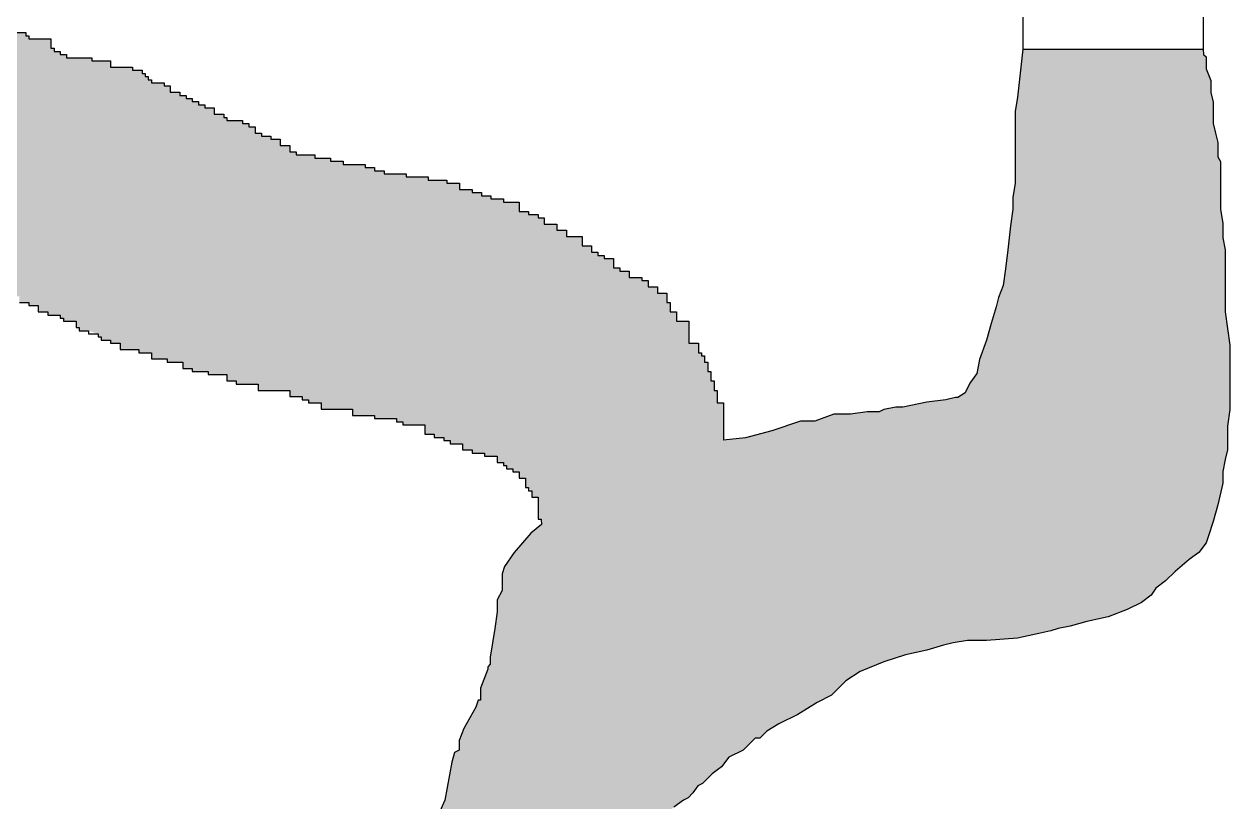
# Model space of a CAD drawing. Header units: millimetres. Extents: x 147955 to 203420, y 211875 to 264111.
# Drawn here: x 172229 to 186032, y 224966 to 233878 of the extents above; entities that cross this region are included whole.
import ezdxf

# ---------------------------------------------------------------- set-up
doc = ezdxf.new("R2010")
doc.units = ezdxf.units.MM
doc.layers.add('HATCH', color=7, linetype='Continuous')

msp = doc.modelspace()

# ---------------------------------------------------------------- hatches: boundary and pattern name
at = {"layer": 'HATCH'}
h = msp.add_hatch(dxfattribs=at)
h.set_pattern_fill('GRAVEL', color=256, scale=70, angle=80)
h.paths.add_polyline_path([(180054.817, 230005.231), (180018.838, 230005.231), (180018.838, 230077.14), (179982.859, 230077.14), (179982.859, 230113.095), (179946.88, 230113.095), (179946.88, 230220.958), (179838.943, 230220.958), (179838.943, 230472.64), (179695.026, 230472.64), (179695.026, 230580.503), (179623.068, 230580.503), (179623.068, 230688.367), (179587.089, 230688.367), (179587.089, 230796.231), (179479.152, 230796.231), (179479.152, 230868.14), (179371.215, 230868.14), (179371.215, 230940.049), (179299.257, 230940.049), (179299.257, 230976.003), (179155.34, 230976.003), (179155.34, 231047.912), (179047.403, 231047.912), (179047.403, 231083.867), (178975.445, 231083.867), (178975.445, 231191.73), (178867.508, 231191.73), (178867.508, 231227.685), (178795.55, 231227.685), (178795.55, 231263.639), (178723.592, 231263.639), (178723.592, 231335.549), (178615.655, 231335.549), (178615.655, 231443.412), (178435.759, 231443.412), (178435.759, 231515.321), (178327.822, 231515.321), (178327.822, 231587.23), (178183.906, 231587.23), (178183.906, 231659.139), (178111.948, 231659.139), (178111.948, 231695.094), (178004.011, 231695.094), (178004.011, 231731.048), (177896.073, 231731.048), (177896.073, 231838.912), (177716.178, 231838.912), (177716.178, 231874.866), (177572.262, 231874.866), (177572.262, 231910.821), (177464.325, 231910.821), (177464.325, 231946.775), (177356.388, 231946.775), (177356.388, 231982.73), (177212.471, 231982.73), (177212.471, 232054.639), (177068.555, 232054.639), (177068.555, 232090.594), (176852.681, 232090.594), (176852.681, 232126.548), (176600.828, 232126.548), (176600.828, 232162.503), (176348.974, 232162.503), (176348.974, 232198.457), (176241.037, 232198.457), (176241.037, 232234.412), (176133.1, 232234.412), (176133.1, 232270.366), (175881.246, 232270.366), (175881.246, 232306.321), (175737.33, 232306.321), (175737.33, 232342.275), (175557.435, 232342.275), (175557.435, 232378.23), (175341.561, 232378.23), (175341.561, 232414.184), (175269.602, 232414.184), (175269.602, 232486.093), (175161.665, 232486.093), (175161.665, 232558.003), (175053.728, 232558.003), (175053.728, 232593.957), (174945.791, 232593.957), (174945.791, 232629.912), (174873.833, 232629.912), (174873.833, 232701.821), (174801.875, 232701.821), (174801.875, 232737.775), (174729.916, 232737.775), (174729.916, 232773.73), (174550.021, 232773.73), (174550.021, 232809.684), (174514.042, 232809.684), (174514.042, 232845.639), (174406.105, 232845.639), (174406.105, 232917.548), (174298.168, 232917.548), (174298.168, 232953.502), (174226.21, 232953.502), (174226.21, 232989.457), (174154.252, 232989.457), (174154.252, 233025.411), (174082.294, 233025.411), (174082.294, 233061.366), (174010.335, 233061.366), (174010.335, 233097.32), (173902.398, 233097.32), (173902.398, 233169.229), (173830.44, 233169.229), (173830.44, 233205.184), (173686.524, 233205.184), (173686.524, 233241.138), (173650.545, 233241.138), (173650.545, 233277.093), (173614.566, 233277.093), (173614.566, 233313.048), (173578.587, 233313.048), (173578.587, 233349.002), (173470.649, 233349.002), (173470.649, 233384.957), (173218.796, 233384.957), (173218.796, 233456.866), (173002.922, 233456.866), (173002.922, 233492.82), (172715.089, 233492.82), (172715.089, 233528.775), (172643.131, 233528.775), (172643.131, 233564.729), (172571.173, 233564.729), (172571.173, 233600.684), (172535.194, 233600.684), (172535.194, 233708.547), (172283.341, 233708.547), (172283.341, 233744.502), (172247.362, 233744.502), (172247.362, 233780.456), (172139.424, 233780.456), (172139.424, 233816.411), (172067.466, 233816.411), (172067.466, 233924.275), (171923.55, 233924.275), (171923.55, 233960.229), (171851.592, 233960.229), (171851.592, 233996.184), (171815.613, 233996.184), (171815.613, 234032.138), (171707.676, 234032.138), (171707.676, 234068.093), (171671.697, 234068.093), (171671.697, 234104.047), (171599.739, 234104.047), (171599.739, 234175.956), (171491.801, 234175.956), (171491.801, 234211.911), (171347.885, 234211.911), (171347.885, 234427.638), (171203.969, 234427.638), (171203.969, 234463.593), (171167.99, 234463.593), (171167.99, 234499.547), (170988.095, 234499.547), (170988.095, 234643.365), (170880.157, 234643.365), (170880.157, 234679.32), (170808.199, 234679.32), (170808.199, 234715.274), (170772.22, 234715.274), (170772.22, 234787.183), (170664.283, 234787.183), (170664.283, 234823.138), (170592.325, 234823.138), (170592.325, 234859.092), (170556.346, 234859.092), (170556.346, 234895.047), (170448.409, 234895.047), (170448.409, 234931.001), (170412.43, 234931.001), (170412.43, 234966.956), (170376.451, 234966.956), (170376.451, 235002.91), (170232.534, 235002.91), (170232.534, 235074.819), (170088.618, 235074.819), (170088.618, 235146.729), (169980.681, 235146.729), (169980.681, 235218.638), (169872.744, 235218.638), (169872.744, 235254.592), (169800.786, 235254.592), (169800.786, 235290.547), (169692.849, 235290.547), (169692.849, 235362.456), (169656.87, 235362.456), (169656.87, 235434.365), (169584.911, 235434.365), (169584.911, 235542.228), (169512.953, 235542.228), (169512.953, 235578.183), (169440.995, 235578.183), (169440.995, 235686.046), (169333.058, 235686.046), (169333.058, 235722.001), (169261.1, 235722.001), (169261.1, 235865.819), (169153.163, 235865.819), (169153.163, 235901.774), (169081.205, 235901.774), (169081.205, 235937.728), (168937.289, 235937.728), (168937.289, 235973.683), (168829.351, 235973.683), (168829.351, 236045.592), (168721.414, 236045.592), (168721.414, 236081.546), (168613.477, 236081.546), (168613.477, 236117.501), (168397.603, 236117.501), (168397.603, 236225.364), (168289.666, 236225.364), (168289.666, 236261.319), (168253.686, 236261.319), (168253.686, 236297.273), (168181.728, 236297.273), (168181.728, 236369.182), (168109.77, 236369.182), (168109.77, 236477.046), (167965.854, 236477.046), (167965.854, 236548.955), (167821.938, 236548.955), (167821.938, 236620.864), (167749.98, 236620.864), (167749.98, 236728.728), (167642.042, 236728.728), (167642.042, 236764.682), (167606.063, 236764.682), (167606.063, 236800.637), (167534.105, 236800.637), (167534.105, 236872.546), (167426.168, 236872.546), (167426.168, 236908.5), (167390.189, 236908.5), (167390.189, 236980.41), (167318.231, 236980.41), (167318.231, 237052.319), (167210.294, 237052.319), (167210.294, 237124.228), (167138.336, 237124.228), (167138.336, 237160.182), (167102.357, 237160.182), (167102.357, 237196.137), (167066.377, 237196.137), (167066.377, 237232.091), (166994.419, 237232.091), (166994.419, 237268.046), (166922.461, 237268.046), (166922.461, 237375.909), (166814.524, 237375.909), (166814.524, 237411.864), (166778.545, 237411.864), (166778.545, 237447.818), (166742.566, 237447.818), (166742.566, 237483.773), (166670.608, 237483.773), (166670.608, 237555.682), (166598.65, 237555.682), (166598.65, 237591.636), (166490.713, 237591.636), (166490.713, 237663.545), (166382.776, 237663.545), (166382.776, 237699.5), (166274.838, 237699.5), (166274.838, 237807.364), (166130.922, 237807.364), (166130.922, 237915.227), (166022.985, 237915.227), (166022.985, 238023.091), (165915.048, 238023.091), (165915.048, 238130.954), (165879.069, 238130.954), (165879.069, 238274.773), (165807.111, 238274.773), (165807.111, 238346.682), (165699.174, 238346.682), (165699.174, 238418.591), (165663.194, 238418.591), (165663.194, 238454.545), (165627.215, 238454.545), (165627.215, 238526.454), (165519.278, 238526.454), (165519.278, 238562.409), (165447.32, 238562.409), (165447.32, 238598.363), (165411.341, 238598.363), (165411.341, 238634.318), (165375.362, 238634.318), (165375.362, 238670.272), (165267.425, 238670.272), (165267.425, 238706.227), (165231.446, 238706.227), (165231.446, 238742.181), (165159.488, 238742.181), (165159.488, 238778.136), (165123.509, 238778.136), (165123.509, 238850.045), (165051.55, 238850.045), (165051.55, 238886), (165015.571, 238886), (165015.571, 238921.954), (164979.592, 238921.954), (164979.592, 238957.909), (164907.634, 238957.909), (164907.634, 238993.863), (164871.655, 238993.863), (164871.655, 239065.772), (164835.676, 239065.772), (164835.676, 239137.681), (164763.718, 239137.681), (164763.718, 239209.59), (164691.76, 239209.59), (164691.76, 239317.454), (164655.781, 239317.454), (164655.781, 239389.363), (164619.802, 239389.363), (164619.802, 239497.226), (164583.823, 239497.226), (164579.018, 239801.964, -0.275946359), (162979.583, 240876.863), (162641.361, 240876.949, -0.275959948), (161041.885, 239801.964), (160913.959, 238814.09), (160949.938, 238814.09), (160949.938, 238670.272), (160985.917, 238670.272), (160985.917, 238562.409), (161021.896, 238562.409), (161021.896, 238454.545), (161057.875, 238454.545), (161057.875, 238418.591), (161093.854, 238418.591), (161093.854, 238382.636), (161129.833, 238382.636), (161129.833, 238310.727), (161165.812, 238310.727), (161165.812, 238202.863), (161237.77, 238202.863), (161237.77, 238166.909), (161273.75, 238166.909), (161273.75, 238130.954), (161309.729, 238130.954), (161309.729, 237987.136), (161381.687, 237987.136), (161381.687, 237915.227), (161417.666, 237915.227), (161417.666, 237807.364), (161453.645, 237807.364), (161453.645, 237771.409), (161525.603, 237771.409), (161525.603, 237699.5), (161561.582, 237699.5), (161561.582, 237591.636), (161633.54, 237591.636), (161633.54, 237519.727), (161669.519, 237519.727), (161669.519, 237447.818), (161705.498, 237447.818), (161705.498, 237375.909), (161777.456, 237375.909), (161777.456, 237339.955), (161813.435, 237339.955), (161813.435, 237268.046), (161849.414, 237268.046), (161849.414, 237160.182), (161921.372, 237160.182), (161921.372, 237124.228), (161957.352, 237124.228), (161957.352, 237088.273), (162029.31, 237088.273), (162029.31, 237016.364), (162101.268, 237016.364), (162101.268, 236944.455), (162245.184, 236944.455), (162245.184, 236872.546), (162317.142, 236872.546), (162317.142, 236836.591), (162389.1, 236836.591), (162389.1, 236764.682), (162461.058, 236764.682), (162461.058, 236728.728), (162533.017, 236728.728), (162533.017, 236692.773), (162604.975, 236692.773), (162676.933, 236656.819), (162676.933, 236584.91), (162712.912, 236584.91), (162712.912, 236548.955), (162820.849, 236548.955), (162820.849, 236477.046), (162928.786, 236477.046), (162928.786, 236441.092), (163000.744, 236441.092), (163000.744, 236333.228), (163072.702, 236333.228), (163072.702, 236297.273), (163108.681, 236297.273), (163108.681, 236261.319), (163144.66, 236261.319), (163144.66, 236225.364), (163180.64, 236225.364), (163216.619, 236189.41), (163216.619, 236153.455), (163252.598, 236153.455), (163252.598, 236117.501), (163288.577, 236117.501), (163288.577, 236045.592), (163360.535, 236045.592), (163360.535, 236009.637), (163540.43, 236009.637), (163540.43, 235973.683), (163612.388, 235973.683), (163612.388, 235937.728), (163648.367, 235937.728), (163648.367, 235901.774), (163684.346, 235901.774), (163684.346, 235865.819), (163792.284, 235865.819), (163792.284, 235829.865), (163900.221, 235829.865), (163900.221, 235793.91), (164080.116, 235793.91), (164188.053, 235757.956), (164188.053, 235722.001), (164224.032, 235722.001), (164224.032, 235686.046), (164295.99, 235686.046), (164295.99, 235650.092), (164367.948, 235650.092), (164367.948, 235614.137), (164403.927, 235614.137), (164403.927, 235578.183), (164475.886, 235578.183), (164475.886, 235542.228), (164511.865, 235542.228), (164511.865, 235470.319), (164583.823, 235470.319), (164583.823, 235434.365), (164619.802, 235434.365), (164619.802, 235398.41), (164727.739, 235398.41), (164727.739, 235362.456), (164799.697, 235362.456), (164799.697, 235290.547), (164943.613, 235290.547), (164943.613, 235218.638), (165015.571, 235218.638), (165015.571, 235182.683), (165123.509, 235182.683), (165123.509, 235038.865), (165267.425, 235038.865), (165267.425, 235002.91), (165375.362, 235002.91), (165375.362, 234966.956), (165447.32, 234966.956), (165447.32, 234931.001), (165519.278, 234931.001), (165519.278, 234895.047), (165555.257, 234895.047), (165555.257, 234859.092), (165627.215, 234859.092), (165627.215, 234787.183), (165699.174, 234787.183), (165699.174, 234751.229), (165771.132, 234751.229), (165771.132, 234715.274), (165807.111, 234715.274), (165807.111, 234679.32), (165879.069, 234679.32), (165879.069, 234607.411), (166058.964, 234607.411), (166058.964, 234535.502), (166166.901, 234535.502), (166166.901, 234499.547), (166274.838, 234499.547), (166274.838, 234463.593), (166382.776, 234463.593), (166382.776, 234391.683), (166490.713, 234391.683), (166490.713, 234355.729), (166706.587, 234355.729), (166706.587, 234247.865), (166742.566, 234247.865), (166742.566, 234175.956), (166814.524, 234175.956), (166814.524, 234104.047), (166886.482, 234104.047), (166886.482, 234068.093), (166958.44, 234068.093), (166958.44, 233924.275), (167066.377, 233924.275), (167066.377, 233852.366), (167138.336, 233852.366), (167138.336, 233780.456), (167246.273, 233780.456), (167246.273, 233672.593), (167318.231, 233672.593), (167462.147, 233636.638), (167462.147, 233492.82), (167570.084, 233492.82), (167570.084, 233456.866), (167678.022, 233456.866), (167678.022, 233420.911), (167749.98, 233420.911), (167749.98, 233384.957), (167821.938, 233384.957), (167929.875, 233349.002), (167929.875, 233241.138), (168001.833, 233241.138), (168001.833, 233205.184), (168109.77, 233205.184), (168109.77, 233097.32), (168181.728, 233097.32), (168181.728, 232953.502), (168253.686, 232953.502), (168253.686, 232881.593), (168325.644, 232881.593), (168325.644, 232809.684), (168361.624, 232809.684), (168361.624, 232773.73), (168433.582, 232773.73), (168433.582, 232701.821), (168613.477, 232701.821), (168613.477, 232522.048), (168793.372, 232522.048), (168793.372, 232378.23), (168901.309, 232378.23), (168901.309, 232342.275), (169009.247, 232342.275), (169009.247, 232306.321), (169081.205, 232306.321), (169081.205, 232270.366), (169189.142, 232270.366), (169189.142, 232234.412), (169225.121, 232234.412), (169225.121, 232198.457), (169297.079, 232198.457), (169297.079, 232126.548), (169405.016, 232126.548), (169405.016, 232090.594), (169512.953, 232090.594), (169512.953, 232054.639), (169620.891, 232054.639), (169620.891, 231982.73), (169692.849, 231982.73), (169692.849, 231946.775), (169800.786, 231946.775), (169800.786, 231910.821), (169836.765, 231910.821), (169836.765, 231874.866), (169872.744, 231874.866), (169980.681, 231838.912), (169980.681, 231802.957), (170052.639, 231802.957), (170052.639, 231731.048), (170124.597, 231731.048), (170124.597, 231659.139), (170196.556, 231659.139), (170196.556, 231623.185), (170268.514, 231623.185), (170268.514, 231587.23), (170340.472, 231587.23), (170340.472, 231551.276), (170412.43, 231551.276), (170412.43, 231515.321), (170448.409, 231515.321), (170556.346, 231479.367), (170556.346, 231407.458), (170592.325, 231407.458), (170808.199, 231371.503), (170808.199, 231335.549), (170916.137, 231335.549), (170916.137, 231299.594), (170988.095, 231299.594), (170988.095, 231263.639), (171060.053, 231263.639), (171060.053, 231227.685), (171167.99, 231227.685), (171167.99, 231191.73), (171239.948, 231191.73), (171239.948, 231155.776), (171383.864, 231155.776), (171383.864, 231119.821), (171455.822, 231119.821), (171455.822, 231083.867), (171599.739, 231083.867), (171599.739, 231011.958), (171635.718, 231011.958), (171635.718, 230976.003), (171779.634, 230976.003), (171779.634, 230940.049), (171851.592, 230940.049), (171887.571, 230904.094), (171887.571, 230868.14), (171923.55, 230868.14), (171923.55, 230832.185), (171995.508, 230832.185), (172031.487, 230796.231), (172031.487, 230760.276), (172175.404, 230760.276), (172175.404, 230688.367), (172283.341, 230688.367), (172283.341, 230652.412), (172391.278, 230652.412), (172391.278, 230580.503), (172499.215, 230580.503), (172499.215, 230544.549), (172643.131, 230544.549), (172643.131, 230508.594), (172679.11, 230508.594), (172679.11, 230472.64), (172823.027, 230472.64), (172823.027, 230400.731), (172859.006, 230400.731), (172859.006, 230364.776), (172966.943, 230364.776), (173074.88, 230328.822), (173074.88, 230292.867), (173110.859, 230292.867), (173110.859, 230256.913), (173218.796, 230256.913), (173218.796, 230220.958), (173326.733, 230220.958), (173326.733, 230149.049), (173542.608, 230149.049), (173542.608, 230113.095), (173686.524, 230113.095), (173686.524, 230041.186), (173866.419, 230041.186), (173866.419, 230005.231), (174046.314, 230005.231), (174046.314, 229933.322), (174154.252, 229933.322), (174154.252, 229897.367), (174334.147, 229897.367), (174334.147, 229861.413), (174550.021, 229861.413), (174550.021, 229789.504), (174657.958, 229789.504), (174657.958, 229753.549), (174909.812, 229753.549), (174909.812, 229681.64), (175269.602, 229681.64), (175269.602, 229609.731), (175413.519, 229609.731), (175413.519, 229573.777), (175485.477, 229573.777), (175485.477, 229537.822), (175629.393, 229537.822), (175629.393, 229465.913), (175989.183, 229465.913), (175989.183, 229394.004), (176241.037, 229394.004), (176241.037, 229358.049), (176492.89, 229358.049), (176492.89, 229322.095), (176564.848, 229322.095), (176564.848, 229286.14), (176816.702, 229286.14), (176816.702, 229178.277), (176924.639, 229178.277), (176924.639, 229142.322), (177032.576, 229142.322), (177032.576, 229106.368), (177104.534, 229106.368), (177104.534, 229070.413), (177248.45, 229070.413), (177248.45, 228998.504), (177356.388, 228998.504), (177356.388, 228962.55), (177500.304, 228962.55), (177500.304, 228926.595), (177644.22, 228926.595), (177644.22, 228854.686), (177716.178, 228854.686), (177716.178, 228818.731), (177752.157, 228818.731), (177752.157, 228782.777), (177824.115, 228782.777), (177824.115, 228746.822), (177896.073, 228746.822), (177896.073, 228674.913), (177968.032, 228674.913), (177968.032, 228567.05), (178004.011, 228567.05), (178039.99, 228531.095), (178039.99, 228459.186), (178111.948, 228459.186), (178111.948, 228207.505), (178147.927, 228207.505), (178150.838, 228146.028), (178028.193, 228043.894), (177836.982, 227825.516), (177727.718, 227661.732), (177700.402, 227579.84), (177700.402, 227388.759), (177645.771, 227279.57), (177645.771, 227143.083), (177618.455, 226952.002), (177563.823, 226624.435), (177563.823, 226542.543), (177536.507, 226515.246), (177536.507, 226487.948), (177454.559, 226269.57), (177454.559, 226133.084), (177427.243, 226133.084), (177399.927, 226051.192), (177263.348, 225805.516), (177208.716, 225669.029), (177208.716, 225559.84), (177154.084, 225532.543), (177126.768, 225423.354), (177044.82, 224986.597), (176913.836, 224693.814, -0.195428939), (176954.687, 224593.29, -0.10871372), (176941.378, 224532.803), (178858.133, 223646.412, -0.29233576), (178988.931, 223730.033), (179011.566, 223922.003), (179038.882, 223949.3), (179093.514, 224113.084), (179120.83, 224113.084), (179120.83, 224167.678), (179148.146, 224222.273), (179202.778, 224276.868), (179257.41, 224413.354), (179366.673, 224577.138), (179530.569, 224768.219), (179557.885, 224822.813), (179667.148, 224904.705), (179776.412, 224986.597), (179831.044, 225013.894), (179885.675, 225068.489), (179940.307, 225150.381), (179994.939, 225177.678), (180104.203, 225286.867), (180213.467, 225368.759), (180295.414, 225477.949), (180459.31, 225559.84), (180595.889, 225696.327), (180650.521, 225696.327), (180705.153, 225750.921), (180732.469, 225778.219), (180869.048, 225860.111), (181087.576, 225969.3), (181306.103, 226105.786), (181469.999, 226187.678), (181633.894, 226351.462), (181797.789, 226460.651), (182070.949, 226569.84), (182316.792, 226651.732), (182562.635, 226706.327), (182753.847, 226760.921), (182863.11, 226788.218), (183027.006, 226815.516), (183245.533, 226815.516), (183600.64, 226842.813), (183846.483, 226897.408), (183983.063, 226924.705), (184065.01, 226952.002), (184201.59, 226979.3), (184392.802, 227033.894), (184638.645, 227088.489), (184857.172, 227170.381), (185021.067, 227252.273), (185130.331, 227334.164), (185184.963, 227416.056), (185294.227, 227497.948), (185403.49, 227607.137), (185567.386, 227743.624), (185676.649, 227825.516), (185758.597, 227934.705), (185785.913, 228016.597), (185840.545, 228180.38), (185895.177, 228371.461), (185949.809, 228617.137), (185949.809, 228753.624), (185977.124, 228890.11), (186004.44, 228999.299), (186004.44, 229272.272), (186031.756, 229463.353), (186031.756, 230200.38), (185977.124, 230582.542), (185977.124, 231292.272), (185949.809, 231428.758), (185949.809, 231592.542), (185922.493, 231756.326), (185922.493, 232302.272), (185895.177, 232356.866), (185895.177, 232520.65), (185867.861, 232629.839), (185840.545, 232739.028), (185840.545, 232984.704), (185813.229, 233093.893), (185813.229, 233230.38), (185758.597, 233366.866), (185758.597, 233503.352), (185731.281, 233530.65), (185724.694, 233590.042), (183662.685, 233590.042), (183600.64, 233039.299), (183573.324, 232875.515), (183573.324, 232056.596), (183546.008, 231892.812), (183546.008, 231756.326), (183518.692, 231565.245), (183491.376, 231292.272), (183464.06, 231073.893), (183436.744, 230882.812), (183382.113, 230746.326), (183354.797, 230637.137), (183300.165, 230446.056), (183245.533, 230254.975), (183163.585, 230036.596), (183136.269, 229872.813), (183054.322, 229763.623), (182999.69, 229654.434), (182917.742, 229599.84), (182890.426, 229599.84), (182781.162, 229572.542), (182562.635, 229545.245), (182289.476, 229490.65), (182207.528, 229490.65), (182070.949, 229463.353), (182016.317, 229436.056), (181879.737, 229436.056), (181688.526, 229408.759), (181497.314, 229408.759), (181278.787, 229326.867), (181114.892, 229326.867), (180787.101, 229217.678), (180486.626, 229135.786), (180234.712, 229110.611), (180234.712, 229537.822), (180162.754, 229537.822), (180162.754, 229681.64), (180126.775, 229681.64), (180126.775, 229789.504), (180090.796, 229789.504), (180090.796, 229897.367), (180054.817, 229897.367)])

# ---------------------------------------------------------------- linework, layer by layer
for p, q in [((183662.685, 234976.197), (183662.685, 233590.042)), ((185724.694, 234976.197), (185724.694, 233590.042)), ((172139.424, 233780.456), (172247.362, 233780.456)), ((172247.362, 233780.456), (172247.362, 233744.502)), ((172247.362, 233744.502), (172283.341, 233744.502)), ((172283.341, 233744.502), (172283.341, 233708.547)), ((172283.341, 233708.547), (172535.194, 233708.547)), ((172535.194, 233708.547), (172535.194, 233600.684)), ((172535.194, 233600.684), (172571.173, 233600.684)), ((172571.173, 233600.684), (172571.173, 233564.729)), ((172571.173, 233564.729), (172643.131, 233564.729)), ((172643.131, 233564.729), (172643.131, 233528.775)), ((183662.685, 233590.042), (183600.64, 233039.299)), ((183662.685, 233590.042), (185724.694, 233590.042)), ((185724.694, 233590.042), (185731.281, 233530.65)), ((172643.131, 233528.775), (172715.089, 233528.775)), ((172715.089, 233528.775), (172715.089, 233492.82)), ((172715.089, 233492.82), (173002.922, 233492.82)), ((173002.922, 233492.82), (173002.922, 233456.866)), ((173002.922, 233456.866), (173218.796, 233456.866)), ((173218.796, 233456.866), (173218.796, 233384.957)), ((185731.281, 233530.65), (185758.597, 233503.352)), ((185758.597, 233503.352), (185758.597, 233366.866)), ((173218.796, 233384.957), (173470.649, 233384.957)), ((173470.649, 233384.957), (173470.649, 233349.002)), ((173470.649, 233349.002), (173578.587, 233349.002)), ((173578.587, 233349.002), (173578.587, 233313.048)), ((173578.587, 233313.048), (173614.566, 233313.048)), ((173614.566, 233313.048), (173614.566, 233277.093)), ((173614.566, 233277.093), (173650.545, 233277.093)), ((173650.545, 233277.093), (173650.545, 233241.138)), ((185758.597, 233366.866), (185813.229, 233230.38)), ((173650.545, 233241.138), (173686.524, 233241.138)), ((173686.524, 233241.138), (173686.524, 233205.184)), ((173686.524, 233205.184), (173830.44, 233205.184)), ((173830.44, 233205.184), (173830.44, 233169.229)), ((173830.44, 233169.229), (173902.398, 233169.229)), ((173902.398, 233169.229), (173902.398, 233097.32)), ((185813.229, 233230.38), (185813.229, 233093.893)), ((173902.398, 233097.32), (174010.335, 233097.32)), ((174010.335, 233097.32), (174010.335, 233061.366)), ((174010.335, 233061.366), (174082.294, 233061.366)), ((174082.294, 233061.366), (174082.294, 233025.411)), ((174082.294, 233025.411), (174154.252, 233025.411)), ((174154.252, 233025.411), (174154.252, 232989.457)), ((183600.64, 233039.299), (183573.324, 232875.515)), ((185813.229, 233093.893), (185840.545, 232984.704)), ((174154.252, 232989.457), (174226.21, 232989.457)), ((174226.21, 232989.457), (174226.21, 232953.502)), ((174226.21, 232953.502), (174298.168, 232953.502)), ((174298.168, 232953.502), (174298.168, 232917.548)), ((174298.168, 232917.548), (174406.105, 232917.548)), ((174406.105, 232917.548), (174406.105, 232845.639)), ((183573.324, 232875.515), (183573.324, 232056.596)), ((185840.545, 232984.704), (185840.545, 232739.028)), ((174406.105, 232845.639), (174514.042, 232845.639)), ((174514.042, 232845.639), (174514.042, 232809.684)), ((174514.042, 232809.684), (174550.021, 232809.684)), ((174550.021, 232809.684), (174550.021, 232773.73)), ((174550.021, 232773.73), (174729.916, 232773.73)), ((174729.916, 232773.73), (174729.916, 232737.775)), ((174729.916, 232737.775), (174801.875, 232737.775)), ((174801.875, 232737.775), (174801.875, 232701.821)), ((185840.545, 232739.028), (185867.861, 232629.839)), ((174801.875, 232701.821), (174873.833, 232701.821)), ((174873.833, 232701.821), (174873.833, 232629.912)), ((174873.833, 232629.912), (174945.791, 232629.912)), ((174945.791, 232629.912), (174945.791, 232593.957)), ((174945.791, 232593.957), (175053.728, 232593.957)), ((175053.728, 232593.957), (175053.728, 232558.003)), ((185867.861, 232629.839), (185895.177, 232520.65)), ((175053.728, 232558.003), (175161.665, 232558.003)), ((175161.665, 232558.003), (175161.665, 232486.093)), ((175161.665, 232486.093), (175269.602, 232486.093)), ((175269.602, 232486.093), (175269.602, 232414.184)), ((185895.177, 232520.65), (185895.177, 232356.866)), ((175269.602, 232414.184), (175341.561, 232414.184)), ((175341.561, 232414.184), (175341.561, 232378.23)), ((175341.561, 232378.23), (175557.435, 232378.23)), ((175557.435, 232378.23), (175557.435, 232342.275)), ((175557.435, 232342.275), (175737.33, 232342.275)), ((175737.33, 232342.275), (175737.33, 232306.321)), ((175737.33, 232306.321), (175881.246, 232306.321)), ((175881.246, 232306.321), (175881.246, 232270.366)), ((185895.177, 232356.866), (185922.493, 232302.272)), ((175881.246, 232270.366), (176133.1, 232270.366)), ((176133.1, 232270.366), (176133.1, 232234.412)), ((176133.1, 232234.412), (176241.037, 232234.412)), ((176241.037, 232234.412), (176241.037, 232198.457)), ((176241.037, 232198.457), (176348.974, 232198.457)), ((176348.974, 232198.457), (176348.974, 232162.503)), ((185922.493, 232302.272), (185922.493, 231756.326)), ((176348.974, 232162.503), (176600.828, 232162.503)), ((176600.828, 232162.503), (176600.828, 232126.548)), ((176600.828, 232126.548), (176852.681, 232126.548)), ((176852.681, 232126.548), (176852.681, 232090.594)), ((176852.681, 232090.594), (177068.555, 232090.594)), ((177068.555, 232090.594), (177068.555, 232054.639)), ((177068.555, 232054.639), (177212.471, 232054.639)), ((177212.471, 232054.639), (177212.471, 231982.73)), ((183573.324, 232056.596), (183546.008, 231892.812)), ((177212.471, 231982.73), (177356.388, 231982.73)), ((177356.388, 231982.73), (177356.388, 231946.775)), ((177356.388, 231946.775), (177464.325, 231946.775)), ((177464.325, 231946.775), (177464.325, 231910.821)), ((177464.325, 231910.821), (177572.262, 231910.821)), ((177572.262, 231910.821), (177572.262, 231874.866)), ((183546.008, 231892.812), (183546.008, 231756.326)), ((177572.262, 231874.866), (177716.178, 231874.866)), ((177716.178, 231874.866), (177716.178, 231838.912)), ((177716.178, 231838.912), (177896.073, 231838.912)), ((177896.073, 231838.912), (177896.073, 231731.048)), ((183546.008, 231756.326), (183518.692, 231565.245)), ((185922.493, 231756.326), (185949.809, 231592.542)), ((177896.073, 231731.048), (178004.011, 231731.048)), ((178004.011, 231731.048), (178004.011, 231695.094)), ((178004.011, 231695.094), (178111.948, 231695.094)), ((178111.948, 231695.094), (178111.948, 231659.139)), ((178111.948, 231659.139), (178183.906, 231659.139)), ((178183.906, 231659.139), (178183.906, 231587.23)), ((178183.906, 231587.23), (178327.822, 231587.23)), ((178327.822, 231587.23), (178327.822, 231515.321)), ((178327.822, 231515.321), (178435.759, 231515.321)), ((178435.759, 231515.321), (178435.759, 231443.412)), ((183518.692, 231565.245), (183491.376, 231292.272)), ((185949.809, 231592.542), (185949.809, 231428.758)), ((178435.759, 231443.412), (178615.655, 231443.412)), ((178615.655, 231443.412), (178615.655, 231335.549)), ((185949.809, 231428.758), (185977.124, 231292.272)), ((178615.655, 231335.549), (178723.592, 231335.549)), ((178723.592, 231335.549), (178723.592, 231263.639)), ((178723.592, 231263.639), (178795.55, 231263.639)), ((178795.55, 231263.639), (178795.55, 231227.685)), ((178795.55, 231227.685), (178867.508, 231227.685)), ((178867.508, 231227.685), (178867.508, 231191.73)), ((183491.376, 231292.272), (183464.06, 231073.893)), ((185977.124, 231292.272), (185977.124, 230582.542)), ((178867.508, 231191.73), (178975.445, 231191.73)), ((178975.445, 231191.73), (178975.445, 231083.867)), ((178975.445, 231083.867), (179047.403, 231083.867)), ((179047.403, 231083.867), (179047.403, 231047.912)), ((183464.06, 231073.893), (183436.744, 230882.812)), ((179047.403, 231047.912), (179155.34, 231047.912)), ((179155.34, 231047.912), (179155.34, 230976.003)), ((179155.34, 230976.003), (179299.257, 230976.003)), ((179299.257, 230976.003), (179299.257, 230940.049)), ((179299.257, 230940.049), (179371.215, 230940.049)), ((179371.215, 230940.049), (179371.215, 230868.14)), ((179371.215, 230868.14), (179479.152, 230868.14)), ((179479.152, 230868.14), (179479.152, 230796.231)), ((179479.152, 230796.231), (179587.089, 230796.231)), ((179587.089, 230796.231), (179587.089, 230688.367)), ((183436.744, 230882.812), (183382.113, 230746.326)), ((172175.404, 230688.367), (172283.341, 230688.367)), ((172283.341, 230688.367), (172283.341, 230652.412)), ((172283.341, 230652.412), (172391.278, 230652.412)), ((172391.278, 230652.412), (172391.278, 230580.503)), ((179587.089, 230688.367), (179623.068, 230688.367)), ((179623.068, 230688.367), (179623.068, 230580.503)), ((183382.113, 230746.326), (183354.797, 230637.137)), ((172391.278, 230580.503), (172499.215, 230580.503)), ((172499.215, 230580.503), (172499.215, 230544.549)), ((172499.215, 230544.549), (172643.131, 230544.549)), ((172643.131, 230544.549), (172643.131, 230508.594)), ((179623.068, 230580.503), (179695.026, 230580.503)), ((179695.026, 230580.503), (179695.026, 230472.64)), ((183354.797, 230637.137), (183300.165, 230446.056)), ((185977.124, 230582.542), (186031.756, 230200.38)), ((172643.131, 230508.594), (172679.11, 230508.594)), ((172679.11, 230508.594), (172679.11, 230472.64)), ((172679.11, 230472.64), (172823.027, 230472.64)), ((172823.027, 230472.64), (172823.027, 230400.731)), ((172823.027, 230400.731), (172859.006, 230400.731)), ((172859.006, 230400.731), (172859.006, 230364.776)), ((179695.026, 230472.64), (179838.943, 230472.64)), ((179838.943, 230472.64), (179838.943, 230220.958)), ((183300.165, 230446.056), (183245.533, 230254.975)), ((172859.006, 230364.776), (172966.943, 230364.776)), ((172966.943, 230364.776), (172966.943, 230328.822)), ((172966.943, 230328.822), (173074.88, 230328.822)), ((173074.88, 230328.822), (173074.88, 230292.867)), ((173074.88, 230292.867), (173110.859, 230292.867)), ((173110.859, 230292.867), (173110.859, 230256.913)), ((173110.859, 230256.913), (173218.796, 230256.913)), ((173218.796, 230256.913), (173218.796, 230220.958)), ((183245.533, 230254.975), (183163.585, 230036.596)), ((173218.796, 230220.958), (173326.733, 230220.958)), ((173326.733, 230220.958), (173326.733, 230149.049)), ((173326.733, 230149.049), (173542.608, 230149.049)), ((173542.608, 230149.049), (173542.608, 230113.095)), ((173542.608, 230113.095), (173686.524, 230113.095)), ((173686.524, 230113.095), (173686.524, 230041.186)), ((179838.943, 230220.958), (179946.88, 230220.958)), ((179946.88, 230220.958), (179946.88, 230113.095)), ((179946.88, 230113.095), (179982.859, 230113.095)), ((179982.859, 230113.095), (179982.859, 230077.14)), ((186031.756, 230200.38), (186031.756, 229463.353)), ((173686.524, 230041.186), (173866.419, 230041.186)), ((173866.419, 230041.186), (173866.419, 230005.231)), ((173866.419, 230005.231), (174046.314, 230005.231)), ((174046.314, 230005.231), (174046.314, 229933.322)), ((179982.859, 230077.14), (180018.838, 230077.14)), ((180018.838, 230077.14), (180018.838, 230005.231)), ((180018.838, 230005.231), (180054.817, 230005.231)), ((180054.817, 230005.231), (180054.817, 229897.367)), ((183163.585, 230036.596), (183136.269, 229872.813)), ((174046.314, 229933.322), (174154.252, 229933.322)), ((174154.252, 229933.322), (174154.252, 229897.367)), ((174154.252, 229897.367), (174334.147, 229897.367)), ((174334.147, 229897.367), (174334.147, 229861.413)), ((174334.147, 229861.413), (174550.021, 229861.413)), ((174550.021, 229861.413), (174550.021, 229789.504)), ((180054.817, 229897.367), (180090.796, 229897.367)), ((180090.796, 229897.367), (180090.796, 229789.504)), ((183136.269, 229872.813), (183054.322, 229763.623)), ((174550.021, 229789.504), (174657.958, 229789.504)), ((174657.958, 229789.504), (174657.958, 229753.549)), ((174657.958, 229753.549), (174909.812, 229753.549)), ((174909.812, 229753.549), (174909.812, 229681.64)), ((180090.796, 229789.504), (180126.775, 229789.504)), ((180126.775, 229789.504), (180126.775, 229681.64)), ((183054.322, 229763.623), (182999.69, 229654.434)), ((174909.812, 229681.64), (175269.602, 229681.64)), ((175269.602, 229681.64), (175269.602, 229609.731)), ((175269.602, 229609.731), (175413.519, 229609.731)), ((175413.519, 229609.731), (175413.519, 229573.777)), ((175413.519, 229573.777), (175485.477, 229573.777)), ((175485.477, 229573.777), (175485.477, 229537.822)), ((180126.775, 229681.64), (180162.754, 229681.64)), ((180162.754, 229681.64), (180162.754, 229537.822)), ((182562.635, 229545.245), (182289.476, 229490.65)), ((182781.162, 229572.542), (182562.635, 229545.245)), ((182890.426, 229599.84), (182781.162, 229572.542)), ((182917.742, 229599.84), (182890.426, 229599.84)), ((182999.69, 229654.434), (182917.742, 229599.84)), ((175485.477, 229537.822), (175629.393, 229537.822)), ((175629.393, 229537.822), (175629.393, 229465.913)), ((175629.393, 229465.913), (175989.183, 229465.913)), ((175989.183, 229465.913), (175989.183, 229394.004)), ((180162.754, 229537.822), (180234.712, 229537.822)), ((180234.712, 229537.822), (180234.712, 229110.611)), ((181497.314, 229408.759), (181278.787, 229326.867)), ((181688.526, 229408.759), (181497.314, 229408.759)), ((181879.737, 229436.056), (181688.526, 229408.759)), ((182016.317, 229436.056), (181879.737, 229436.056)), ((182070.949, 229463.353), (182016.317, 229436.056)), ((182207.528, 229490.65), (182070.949, 229463.353)), ((182289.476, 229490.65), (182207.528, 229490.65)), ((186031.756, 229463.353), (186004.44, 229272.272)), ((175989.183, 229394.004), (176241.037, 229394.004)), ((176241.037, 229394.004), (176241.037, 229358.049)), ((176241.037, 229358.049), (176492.89, 229358.049)), ((176492.89, 229358.049), (176492.89, 229322.095)), ((176492.89, 229322.095), (176564.848, 229322.095)), ((176564.848, 229322.095), (176564.848, 229286.14)), ((176564.848, 229286.14), (176816.702, 229286.14)), ((176816.702, 229286.14), (176816.702, 229178.277)), ((181114.892, 229326.867), (180787.101, 229217.678)), ((181278.787, 229326.867), (181114.892, 229326.867)), ((186004.44, 229272.272), (186004.44, 228999.299)), ((176816.702, 229178.277), (176924.639, 229178.277)), ((176924.639, 229178.277), (176924.639, 229142.322)), ((176924.639, 229142.322), (177032.576, 229142.322)), ((177032.576, 229142.322), (177032.576, 229106.368)), ((180486.626, 229135.786), (180234.712, 229110.611)), ((180787.101, 229217.678), (180486.626, 229135.786)), ((177032.576, 229106.368), (177104.534, 229106.368)), ((177104.534, 229106.368), (177104.534, 229070.413)), ((177104.534, 229070.413), (177248.45, 229070.413)), ((177248.45, 229070.413), (177248.45, 228998.504)), ((177248.45, 228998.504), (177356.388, 228998.504)), ((177356.388, 228998.504), (177356.388, 228962.55)), ((186004.44, 228999.299), (185977.124, 228890.11)), ((177356.388, 228962.55), (177500.304, 228962.55)), ((177500.304, 228962.55), (177500.304, 228926.595)), ((177500.304, 228926.595), (177644.22, 228926.595)), ((177644.22, 228926.595), (177644.22, 228854.686)), ((177644.22, 228854.686), (177716.178, 228854.686)), ((177716.178, 228854.686), (177716.178, 228818.731)), ((185977.124, 228890.11), (185949.809, 228753.624)), ((177716.178, 228818.731), (177752.157, 228818.731)), ((177752.157, 228818.731), (177752.157, 228782.777)), ((177752.157, 228782.777), (177824.115, 228782.777)), ((177824.115, 228782.777), (177824.115, 228746.822)), ((177824.115, 228746.822), (177896.073, 228746.822)), ((177896.073, 228746.822), (177896.073, 228674.913)), ((185949.809, 228753.624), (185949.809, 228617.137)), ((177896.073, 228674.913), (177968.032, 228674.913)), ((177968.032, 228674.913), (177968.032, 228567.05)), ((185949.809, 228617.137), (185895.177, 228371.461)), ((177968.032, 228567.05), (178004.011, 228567.05)), ((178004.011, 228567.05), (178004.011, 228531.095)), ((178004.011, 228531.095), (178039.99, 228531.095)), ((178039.99, 228531.095), (178039.99, 228459.186)), ((178039.99, 228459.186), (178111.948, 228459.186)), ((178111.948, 228459.186), (178111.948, 228207.505)), ((185895.177, 228371.461), (185840.545, 228180.38)), ((178111.948, 228207.505), (178147.927, 228207.505)), ((178147.927, 228207.505), (178150.838, 228146.028)), ((185840.545, 228180.38), (185785.913, 228016.597)), ((178028.193, 228043.894), (177836.982, 227825.516)), ((178150.838, 228146.028), (178028.193, 228043.894)), ((185758.597, 227934.705), (185676.649, 227825.516)), ((185785.913, 228016.597), (185758.597, 227934.705)), ((177836.982, 227825.516), (177727.718, 227661.732)), ((185676.649, 227825.516), (185567.386, 227743.624)), ((177727.718, 227661.732), (177700.402, 227579.84)), ((185567.386, 227743.624), (185403.49, 227607.137)), ((177700.402, 227579.84), (177700.402, 227388.759)), ((185294.227, 227497.948), (185184.963, 227416.056)), ((185403.49, 227607.137), (185294.227, 227497.948)), ((177700.402, 227388.759), (177645.771, 227279.57)), ((185184.963, 227416.056), (185130.331, 227334.164)), ((177645.771, 227279.57), (177645.771, 227143.083)), ((185021.067, 227252.273), (184857.172, 227170.381)), ((185130.331, 227334.164), (185021.067, 227252.273)), ((177645.771, 227143.083), (177618.455, 226952.002)), ((184638.645, 227088.489), (184392.802, 227033.894)), ((184857.172, 227170.381), (184638.645, 227088.489)), ((177618.455, 226952.002), (177563.823, 226624.435)), ((183983.063, 226924.705), (183846.483, 226897.408)), ((184065.01, 226952.002), (183983.063, 226924.705)), ((184201.59, 226979.3), (184065.01, 226952.002)), ((184392.802, 227033.894), (184201.59, 226979.3)), ((182863.11, 226788.218), (182753.847, 226760.921)), ((183027.006, 226815.516), (182863.11, 226788.218)), ((183245.533, 226815.516), (183027.006, 226815.516)), ((183600.64, 226842.813), (183245.533, 226815.516)), ((183846.483, 226897.408), (183600.64, 226842.813)), ((182316.792, 226651.732), (182070.949, 226569.84)), ((182562.635, 226706.327), (182316.792, 226651.732)), ((182753.847, 226760.921), (182562.635, 226706.327)), ((177563.823, 226542.543), (177536.507, 226515.246)), ((177536.507, 226515.246), (177536.507, 226487.948)), ((177563.823, 226624.435), (177563.823, 226542.543)), ((182070.949, 226569.84), (181797.789, 226460.651)), ((177536.507, 226487.948), (177454.559, 226269.57)), ((181797.789, 226460.651), (181633.894, 226351.462)), ((177454.559, 226269.57), (177454.559, 226133.084)), ((181633.894, 226351.462), (181469.999, 226187.678)), ((177427.243, 226133.084), (177399.927, 226051.192)), ((177454.559, 226133.084), (177427.243, 226133.084)), ((181306.103, 226105.786), (181087.576, 225969.3)), ((181469.999, 226187.678), (181306.103, 226105.786)), ((177399.927, 226051.192), (177263.348, 225805.516)), ((181087.576, 225969.3), (180869.048, 225860.111)), ((180869.048, 225860.111), (180732.469, 225778.219)), ((177263.348, 225805.516), (177208.716, 225669.029)), ((180595.889, 225696.327), (180459.31, 225559.84)), ((180650.521, 225696.327), (180595.889, 225696.327)), ((180705.153, 225750.921), (180650.521, 225696.327)), ((180732.469, 225778.219), (180705.153, 225750.921)), ((177208.716, 225559.84), (177154.084, 225532.543)), ((177208.716, 225669.029), (177208.716, 225559.84)), ((180459.31, 225559.84), (180295.414, 225477.949)), ((177126.768, 225423.354), (177044.82, 224986.597)), ((177154.084, 225532.543), (177126.768, 225423.354)), ((180295.414, 225477.949), (180213.467, 225368.759)), ((180104.203, 225286.867), (179994.939, 225177.678)), ((180213.467, 225368.759), (180104.203, 225286.867)), ((179940.307, 225150.381), (179885.675, 225068.489)), ((179994.939, 225177.678), (179940.307, 225150.381)), ((179831.044, 225013.894), (179776.412, 224986.597)), ((179885.675, 225068.489), (179831.044, 225013.894)), ((177044.82, 224986.597), (176913.836, 224693.814)), ((179776.412, 224986.597), (179667.148, 224904.705))]:
    msp.add_line(p, q)

doc.saveas('drawing.dxf')
